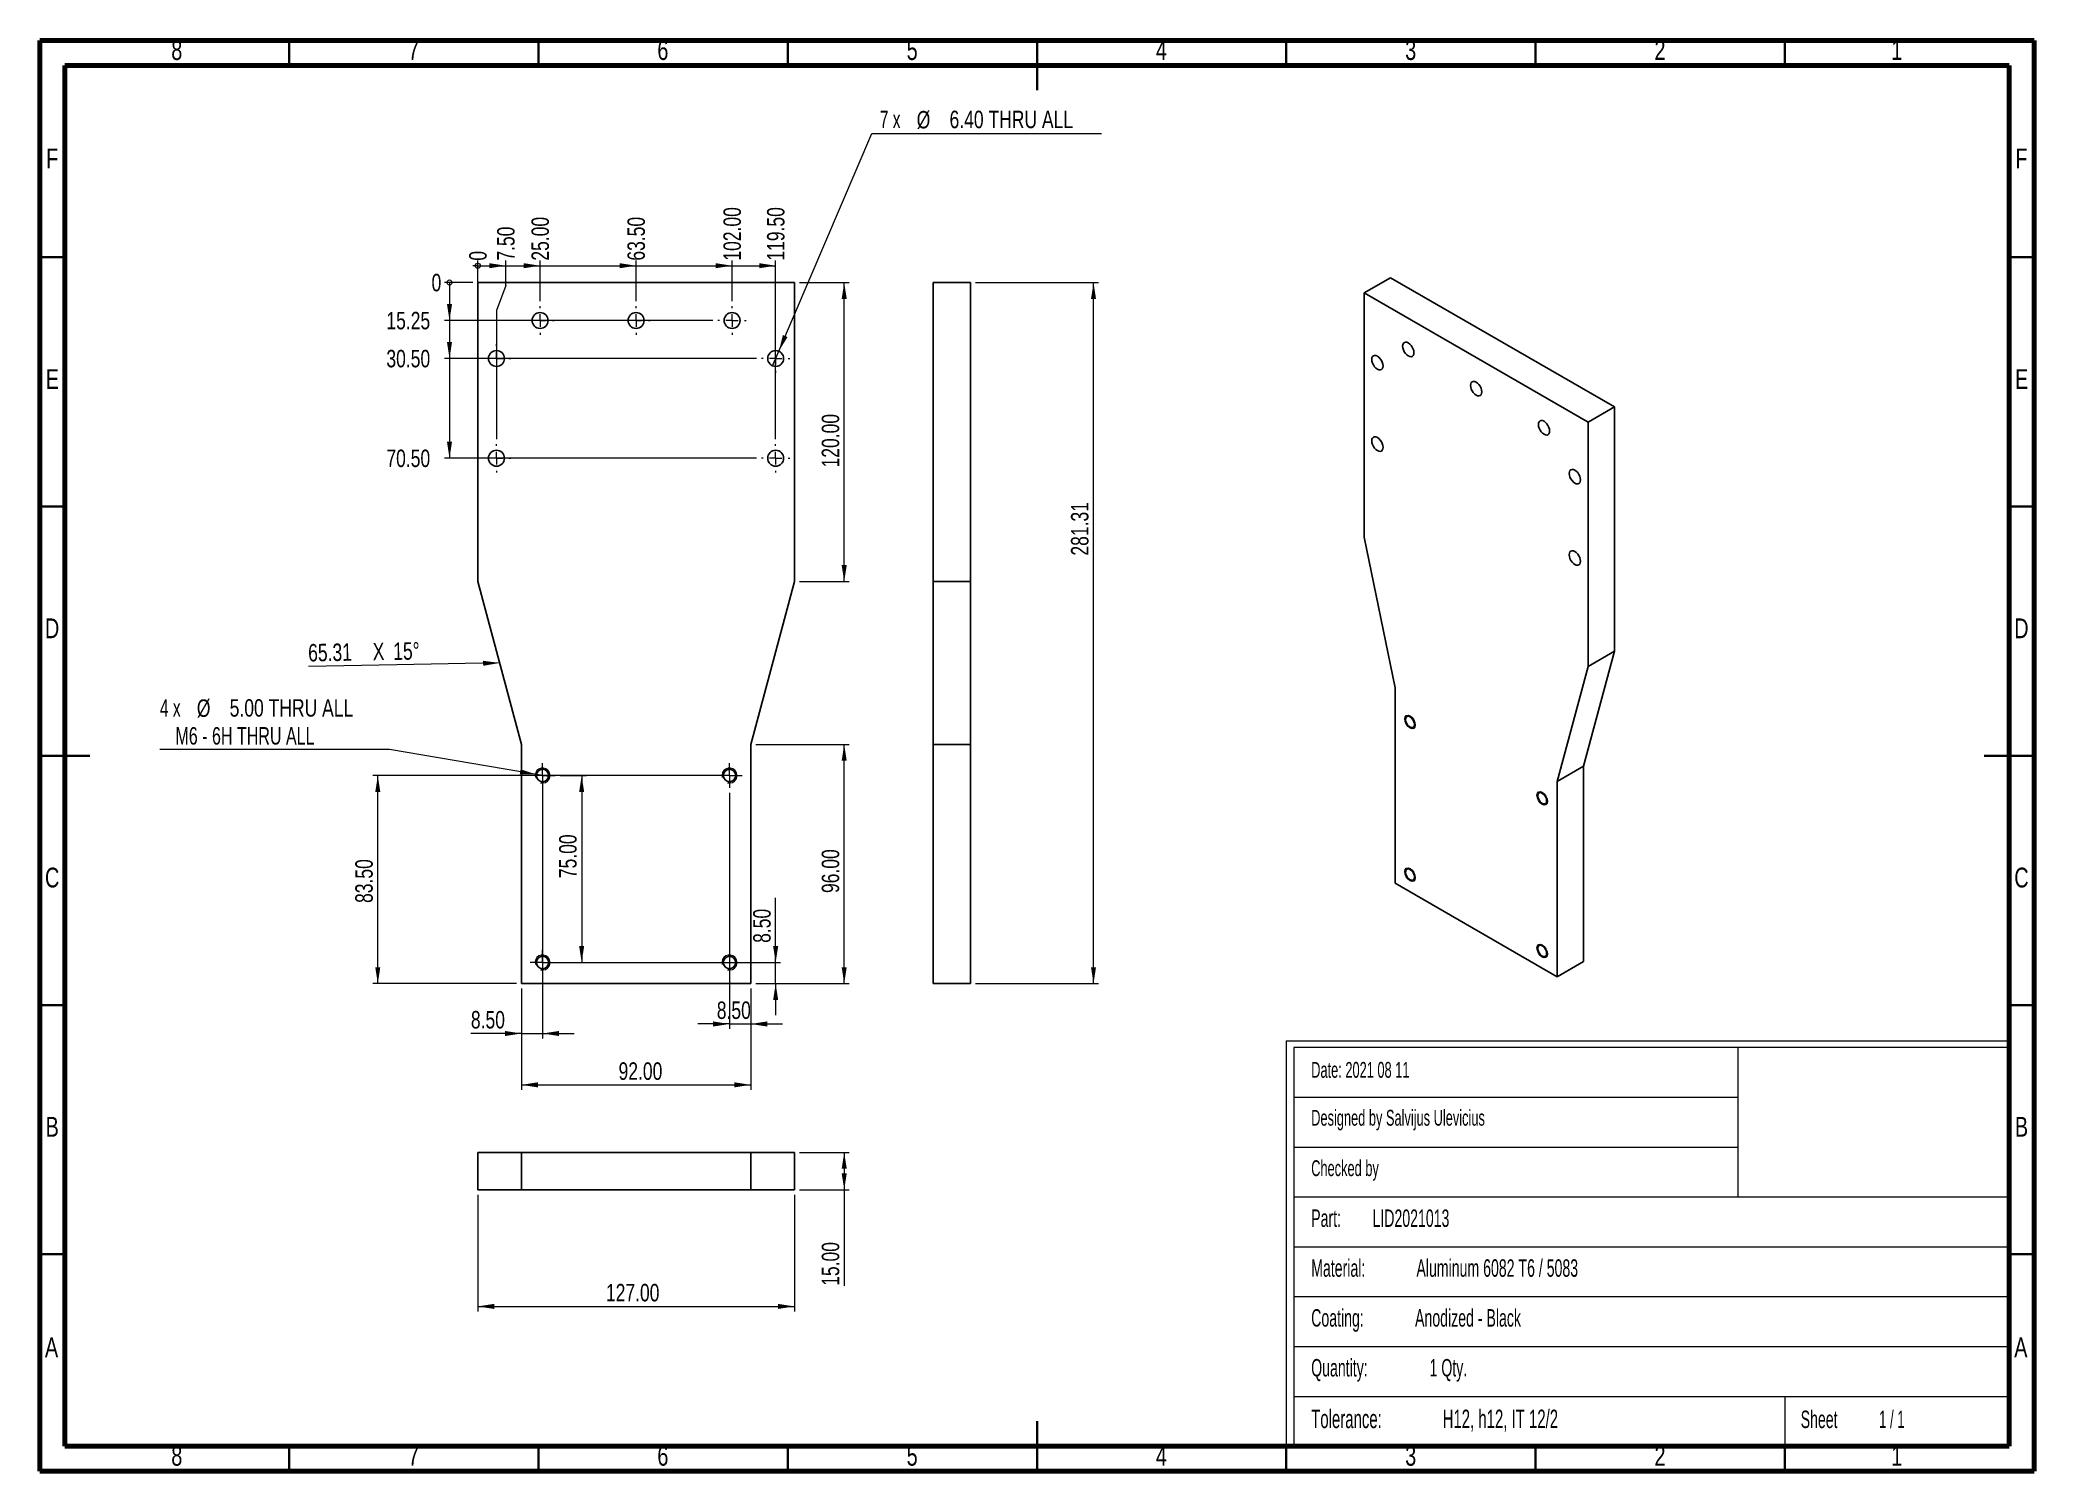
# Model space of a CAD drawing. Header units: millimetres. Extents: x 15 to 415, y 5 to 292.
import ezdxf

# ---------------------------------------------------------------- set-up
doc = ezdxf.new("R2010")
doc.units = ezdxf.units.MM
doc.styles.add('SLDTEXTSTYLE0', font='TXT', dxfattribs={"width": 0.605})
doc.styles.add('SLDTEXTSTYLE1', font='TXT', dxfattribs={"width": 0.563})
doc.styles.add('SLDTEXTSTYLE2', font='TXT', dxfattribs={"width": 0.75})
doc.styles.add('SLDTEXTSTYLE3', font='TXT', dxfattribs={"width": 0.666667})
doc.styles.add('SLDTEXTSTYLE4', font='TXT', dxfattribs={"width": 0.6875})
doc.dimstyles.new('SLDDIMSTYLE0', dxfattribs={"dimtxt": 3.5, "dimasz": 0.338667, "dimexe": 0, "dimexo": 0.0625, "dimgap": 0.875, "dimtad": 0, "dimtih": 1, "dimtoh": 1, "dimdec": 0, "dimlfac": 2, "dimrnd": 1e-09, "dimdsep": 46, "dimtxsty": 'SLDTEXTSTYLE2', "dimblk1": 'ORIGIN', "dimblk2": 'ORIGIN', "dimsah": 1, "dimcen": 0.09, "dimadec": 0, "dimazin": 2, "dimtfac": 1, "dimtdec": 0, "dimtofl": 0, "dimtmove": 0, "dimatfit": 3, "dimldrblk": 'ORIGIN', "dimfxl": 0, "dimfrac": 2, "dimtolj": 1, "dimtzin": 12, "dimarcsym": 0})
doc.dimstyles.new('SLDDIMSTYLE1', dxfattribs={"dimtxt": 3.5, "dimasz": 3.302, "dimexe": 0, "dimexo": 0.0625, "dimgap": 0.875, "dimtad": 0, "dimtih": 1, "dimtoh": 1, "dimlfac": 2, "dimrnd": 1e-09, "dimzin": 4, "dimdsep": 46, "dimtxsty": 'SLDTEXTSTYLE2', "dimsah": 1, "dimcen": 0.09, "dimadec": 0, "dimazin": 1, "dimtfac": 1, "dimtofl": 0, "dimtmove": 0, "dimatfit": 3, "dimfxl": 0, "dimfrac": 2, "dimtolj": 1, "dimtzin": 12, "dimarcsym": 0})
doc.dimstyles.new('SLDDIMSTYLE2', dxfattribs={"dimtxt": 3.5, "dimasz": 3.302, "dimexe": 0, "dimexo": 0.0625, "dimgap": 0.875, "dimtad": 0, "dimtih": 1, "dimtoh": 1, "dimlfac": 2, "dimrnd": 1e-09, "dimzin": 12, "dimdsep": 46, "dimtxsty": 'SLDTEXTSTYLE2', "dimsah": 1, "dimcen": 0.09, "dimadec": 0, "dimazin": 3, "dimtfac": 1, "dimtofl": 0, "dimtmove": 0, "dimatfit": 3, "dimfxl": 0, "dimfrac": 2, "dimtolj": 1, "dimtzin": 12, "dimarcsym": 0})
doc.dimstyles.new('SLDDIMSTYLE3', dxfattribs={"dimtxt": 3.5, "dimasz": 3.302, "dimexe": 0, "dimexo": 0.0625, "dimgap": 0.875, "dimtad": 0, "dimtih": 1, "dimtoh": 1, "dimlfac": 2, "dimrnd": 1e-09, "dimzin": 4, "dimdsep": 46, "dimtxsty": 'SLDTEXTSTYLE2', "dimblk1": 'NONE', "dimsah": 1, "dimcen": 0, "dimadec": 0, "dimazin": 1, "dimtfac": 1, "dimtmove": 0, "dimatfit": 3, "dimldrblk": 'NONE', "dimfxl": 0, "dimfrac": 2, "dimtolj": 1, "dimtzin": 12, "dimarcsym": 0})
doc.dimstyles.new('SLDDIMSTYLE4', dxfattribs={"dimtxt": 3.5, "dimasz": 3.302, "dimexe": 0, "dimexo": 0.0625, "dimgap": 0.875, "dimtad": 1, "dimlfac": 2, "dimrnd": 1e-09, "dimzin": 4, "dimdsep": 46, "dimtxsty": 'SLDTEXTSTYLE2', "dimsah": 1, "dimcen": 0.09, "dimadec": 0, "dimazin": 1, "dimtfac": 1, "dimtofl": 0, "dimtmove": 0, "dimatfit": 3, "dimfxl": 0, "dimfrac": 2, "dimtolj": 1, "dimtzin": 12, "dimarcsym": 0})
doc.dimstyles.new('SLDDIMSTYLE5', dxfattribs={"dimtxt": 3.5, "dimasz": 3.302, "dimexe": 0, "dimexo": 0.0625, "dimgap": 0.875, "dimtad": 1, "dimlfac": 2, "dimrnd": 1e-09, "dimzin": 4, "dimdsep": 46, "dimtxsty": 'SLDTEXTSTYLE2', "dimsah": 1, "dimcen": 0.09, "dimadec": 0, "dimazin": 1, "dimtfac": 1, "dimtmove": 0, "dimatfit": 0, "dimfxl": 0, "dimfrac": 2, "dimtolj": 1, "dimtzin": 12, "dimarcsym": 0})
doc.dimstyles.new('SLDDIMSTYLE6', dxfattribs={"dimtxt": 3.5, "dimasz": 3.302, "dimexe": 0, "dimexo": 0.0625, "dimgap": 0.875, "dimtad": 1, "dimlfac": 2, "dimrnd": 1e-09, "dimzin": 12, "dimdsep": 46, "dimtxsty": 'SLDTEXTSTYLE2', "dimsah": 1, "dimcen": 0.09, "dimadec": 0, "dimazin": 3, "dimtfac": 1, "dimtofl": 0, "dimtmove": 0, "dimatfit": 3, "dimfxl": 0, "dimfrac": 2, "dimtolj": 1, "dimtzin": 12, "dimarcsym": 0})

# ---------------------------------------------------------------- blocks, each defined once
blk = doc.blocks.new('SW_NOTE_0')
at = {"color": 0, "linetype": 'Continuous', "lineweight": 0, "attachment_point": 1, "style": 'SLDTEXTSTYLE0'}
for s, insert, char_height in [('Tolerance:', (0, 4.77), 3.704), ('H12, h12, IT 12/2', (26.36, 4.77), 3.7042)]:
    blk.add_mtext(s, dxfattribs=dict(at, insert=insert, char_height=char_height))
blk = doc.blocks.new('SW_NOTE_0_1')
at = {"color": 0, "linetype": 'Continuous', "lineweight": 0, "char_height": 3.5, "attachment_point": 1}
for s, insert, style in [('Sheet', (0, 4.51), 'SLDTEXTSTYLE0'), ('1 / 1', (15.72, 4.51), 'SLDTEXTSTYLE1')]:
    blk.add_mtext(s, dxfattribs=dict(at, insert=insert, style=style))
blk = doc.blocks.new('SW_NOTE_0_2')
at = {"color": 0, "linetype": 'Continuous', "lineweight": 0, "char_height": 3.5, "attachment_point": 1, "style": 'SLDTEXTSTYLE0'}
for s, insert in [('Quantity:', (0, 4.51)), ('1 Qty.', (23.74, 4.51))]:
    blk.add_mtext(s, dxfattribs=dict(at, insert=insert))
blk = doc.blocks.new('SW_NOTE_0_3')
at = {"color": 0, "linetype": 'Continuous', "lineweight": 0, "char_height": 3.5, "attachment_point": 1, "style": 'SLDTEXTSTYLE0'}
for s, insert in [('Coating:', (0, 4.51)), ('Anodized - Black', (20.83, 4.51))]:
    blk.add_mtext(s, dxfattribs=dict(at, insert=insert))
blk = doc.blocks.new('SW_NOTE_0_4')
at = {"color": 0, "linetype": 'Continuous', "lineweight": 0, "char_height": 3.5, "attachment_point": 1, "style": 'SLDTEXTSTYLE0'}
for s, insert in [('Material:', (0, 4.51)), ('Aluminum 6082 T6 / 5083', (21.11, 4.51))]:
    blk.add_mtext(s, dxfattribs=dict(at, insert=insert))
blk = doc.blocks.new('SW_NOTE_0_5')
at = {"color": 0, "linetype": 'Continuous', "lineweight": 0, "char_height": 3.5, "attachment_point": 1, "style": 'SLDTEXTSTYLE0'}
for s, insert in [('Part:', (0, 4.51)), ('LID2021013', (12.29, 4.51))]:
    blk.add_mtext(s, dxfattribs=dict(at, insert=insert))
blk = doc.blocks.new('_Origin')
at = {"color": 0, "linetype": 'ByBlock', "lineweight": -2}
blk.add_line((0, 0), (-1, 0), dxfattribs=at)
blk.add_circle((0, 0), 0.5, dxfattribs=at)
blk = doc.blocks.new('_D')
at = {"color": 7, "linetype": 'Continuous', "lineweight": 0}
blk.add_line((102.83, 243.45), (102.83, 247.83), dxfattribs=at)
at = {"color": 7, "linetype": 'Continuous', "lineweight": 18, "xscale": 1.016, "yscale": 1.016}
blk.add_blockref('_Origin', (102.83, 246.82), dxfattribs=at)
at = {"color": 7, "linetype": 'Continuous', "lineweight": 18, "insert": (101.1, 247.83), "char_height": 3.5, "attachment_point": 1, "rotation": 90, "style": 'SLDTEXTSTYLE2'}
blk.add_mtext('0', dxfattribs=at)
blk = doc.blocks.new('_D_1')
at = {"color": 7, "linetype": 'Continuous', "lineweight": 0}
for p, q in [((102.83, 246.82), (108.44, 246.82)), ((108.44, 242.83), (108.44, 247.83)), ((108.44, 242.83), (106.58, 237.83)), ((106.58, 237.83), (106.58, 212.05))]:
    blk.add_line(p, q, dxfattribs=at)
at = {"color": 7, "linetype": 'Continuous', "lineweight": 18}
blk.add_solid([(108.44, 246.82), (105.14, 247.32), (105.14, 246.31)], dxfattribs=at)
at = {"color": 7, "linetype": 'Continuous', "lineweight": 18, "insert": (106.71, 247.83), "char_height": 3.5, "attachment_point": 1, "rotation": 90, "style": 'SLDTEXTSTYLE2'}
blk.add_mtext('7.50', dxfattribs=at)
blk = doc.blocks.new('_D_2')
at = {"color": 7, "linetype": 'Continuous', "lineweight": 0}
for p, q in [((108.44, 246.82), (115.33, 246.82)), ((115.33, 239.67), (115.33, 247.83))]:
    blk.add_line(p, q, dxfattribs=at)
at = {"color": 7, "linetype": 'Continuous', "lineweight": 18}
blk.add_solid([(115.33, 246.82), (112.03, 247.32), (112.03, 246.31)], dxfattribs=at)
at = {"color": 7, "linetype": 'Continuous', "lineweight": 18, "insert": (113.6, 247.83), "char_height": 3.5, "attachment_point": 1, "rotation": 90, "style": 'SLDTEXTSTYLE2'}
blk.add_mtext('25.00', dxfattribs=at)
blk = doc.blocks.new('_D_3')
at = {"color": 7, "linetype": 'Continuous', "lineweight": 0}
for p, q in [((115.33, 246.82), (134.58, 246.82)), ((134.58, 239.67), (134.58, 247.83))]:
    blk.add_line(p, q, dxfattribs=at)
at = {"color": 7, "linetype": 'Continuous', "lineweight": 18}
blk.add_solid([(134.58, 246.82), (131.28, 247.32), (131.28, 246.31)], dxfattribs=at)
at = {"color": 7, "linetype": 'Continuous', "lineweight": 18, "insert": (132.85, 247.83), "char_height": 3.5, "attachment_point": 1, "rotation": 90, "style": 'SLDTEXTSTYLE2'}
blk.add_mtext('63.50', dxfattribs=at)
blk = doc.blocks.new('_D_4')
at = {"color": 7, "linetype": 'Continuous', "lineweight": 0}
for p, q in [((134.58, 246.82), (153.83, 246.82)), ((153.83, 239.67), (153.83, 247.83))]:
    blk.add_line(p, q, dxfattribs=at)
at = {"color": 7, "linetype": 'Continuous', "lineweight": 18}
blk.add_solid([(153.83, 246.82), (150.53, 247.32), (150.53, 246.31)], dxfattribs=at)
at = {"color": 7, "linetype": 'Continuous', "lineweight": 18, "insert": (152.1, 247.83), "char_height": 3.5, "attachment_point": 1, "rotation": 90, "style": 'SLDTEXTSTYLE2'}
blk.add_mtext('102.00', dxfattribs=at)
blk = doc.blocks.new('_D_5')
at = {"color": 7, "linetype": 'Continuous', "lineweight": 0}
for p, q in [((153.83, 246.82), (162.58, 246.82)), ((162.58, 212.05), (162.58, 247.83))]:
    blk.add_line(p, q, dxfattribs=at)
at = {"color": 7, "linetype": 'Continuous', "lineweight": 18}
blk.add_solid([(162.58, 246.82), (159.28, 247.32), (159.28, 246.31)], dxfattribs=at)
at = {"color": 7, "linetype": 'Continuous', "lineweight": 18, "insert": (160.85, 247.83), "char_height": 3.5, "attachment_point": 1, "rotation": 90, "style": 'SLDTEXTSTYLE2'}
blk.add_mtext('119.50', dxfattribs=at)
blk = doc.blocks.new('_D_6')
at = {"color": 7, "linetype": 'Continuous', "lineweight": 0}
blk.add_line((101.83, 243.45), (96.14, 243.45), dxfattribs=at)
at = {"color": 7, "linetype": 'Continuous', "lineweight": 18, "xscale": 1.016, "yscale": 1.016}
blk.add_blockref('_Origin', (97.16, 243.45), dxfattribs=at)
at = {"color": 7, "linetype": 'Continuous', "lineweight": 18, "insert": (93.56, 245.18), "char_height": 3.5, "attachment_point": 1, "style": 'SLDTEXTSTYLE2'}
blk.add_mtext('0', dxfattribs=at)
blk = doc.blocks.new('_D_7')
at = {"color": 7, "linetype": 'Continuous', "lineweight": 0}
for p, q in [((97.16, 243.45), (97.16, 235.82)), ((149.98, 235.82), (96.14, 235.82))]:
    blk.add_line(p, q, dxfattribs=at)
at = {"color": 7, "linetype": 'Continuous', "lineweight": 18}
blk.add_solid([(97.16, 235.82), (97.67, 239.13), (96.65, 239.13)], dxfattribs=at)
at = {"color": 7, "linetype": 'Continuous', "lineweight": 18, "insert": (84.5, 237.56), "char_height": 3.5, "attachment_point": 1, "style": 'SLDTEXTSTYLE2'}
blk.add_mtext('15.25', dxfattribs=at)
blk = doc.blocks.new('_D_8')
at = {"color": 7, "linetype": 'Continuous', "lineweight": 0}
for p, q in [((97.16, 235.82), (97.16, 228.2)), ((158.73, 228.2), (96.14, 228.2))]:
    blk.add_line(p, q, dxfattribs=at)
at = {"color": 7, "linetype": 'Continuous', "lineweight": 18}
blk.add_solid([(97.16, 228.2), (97.67, 231.5), (96.65, 231.5)], dxfattribs=at)
at = {"color": 7, "linetype": 'Continuous', "lineweight": 18, "insert": (84.5, 229.93), "char_height": 3.5, "attachment_point": 1, "style": 'SLDTEXTSTYLE2'}
blk.add_mtext('30.50', dxfattribs=at)
blk = doc.blocks.new('_D_9')
at = {"color": 7, "linetype": 'Continuous', "lineweight": 0}
for p, q in [((97.16, 228.2), (97.16, 208.2)), ((158.73, 208.2), (96.14, 208.2))]:
    blk.add_line(p, q, dxfattribs=at)
at = {"color": 7, "linetype": 'Continuous', "lineweight": 18}
blk.add_solid([(97.16, 208.2), (97.67, 211.5), (96.65, 211.5)], dxfattribs=at)
at = {"color": 7, "linetype": 'Continuous', "lineweight": 18, "insert": (84.5, 209.93), "char_height": 3.5, "attachment_point": 1, "style": 'SLDTEXTSTYLE2'}
blk.add_mtext('70.50', dxfattribs=at)
blk = doc.blocks.new('_D_10')
at = {"color": 7, "linetype": 'Continuous', "lineweight": 0}
for p, q in [((163.21, 229.67), (181.87, 273.35)), ((181.87, 273.35), (227.91, 273.35)), ((161.95, 226.73), (163.21, 229.67))]:
    blk.add_line(p, q, dxfattribs=at)
at = {"color": 7, "linetype": 'Continuous', "lineweight": 18}
blk.add_solid([(163.21, 229.67), (164.97, 232.51), (164.04, 232.91)], dxfattribs=at)
at = {"color": 7, "linetype": 'Continuous', "lineweight": 18, "char_height": 3.5, "attachment_point": 1}
for s, insert, style in [('7 x', (183.46, 277.91), 'SLDTEXTSTYLE3'), ('%%c', (190.87, 277.86), 'SLDTEXTSTYLE2'), ('6.40 THRU ALL', (197.46, 277.91), 'SLDTEXTSTYLE2')]:
    blk.add_mtext(s, dxfattribs=dict(at, insert=insert, style=style))
blk = doc.blocks.new('_None')
blk = doc.blocks.new('_D_11')
at = {"color": 7, "linetype": 'Continuous', "lineweight": 0}
for p, q in [((111.58, 101.79), (111.58, 81.49)), ((157.58, 101.79), (157.58, 81.49)), ((111.58, 82.49), (157.58, 82.49))]:
    blk.add_line(p, q, dxfattribs=at)
at = {"color": 7, "linetype": 'Continuous', "lineweight": 18}
for points in [[(111.58, 82.49), (114.88, 81.98), (114.88, 83)], [(157.58, 82.49), (154.28, 83), (154.28, 81.98)]]:
    blk.add_solid(points, dxfattribs=at)
at = {"color": 7, "linetype": 'Continuous', "lineweight": 18, "insert": (131.07, 87), "char_height": 3.5, "attachment_point": 1, "style": 'SLDTEXTSTYLE2'}
blk.add_mtext('92.00', dxfattribs=at)
blk = doc.blocks.new('SW_CHAMFER_DIMENSION_0')
at = {"color": 0, "linetype": 'Continuous', "lineweight": 0}
for p, q in [((17.75, 0.33), (0, 0)), ((38.35, 0.72), (17.75, 0.33))]:
    blk.add_line(p, q, dxfattribs=at)
at = {"color": 0, "linetype": 'Continuous', "lineweight": 18}
blk.add_solid([(38.35, 0.72), (35.04, 1.16), (35.06, 0.15)], dxfattribs=at)
at = {"color": 0, "linetype": 'Continuous', "lineweight": 18, "char_height": 3.5, "attachment_point": 1, "rotation": 1.0516, "style": 'SLDTEXTSTYLE2'}
for s, insert in [('65.31', (-0.08, 4.51)), ('X', (12.87, 4.75)), ('15°', (16.98, 4.82))]:
    blk.add_mtext(s, dxfattribs=dict(at, insert=insert))
blk = doc.blocks.new('_D_12')
at = {"color": 7, "linetype": 'Continuous', "lineweight": 0}
for p, q in [((167.33, 243.45), (177.33, 243.45)), ((176.33, 183.45), (176.33, 243.45)), ((167.33, 183.45), (177.33, 183.45))]:
    blk.add_line(p, q, dxfattribs=at)
at = {"color": 7, "linetype": 'Continuous', "lineweight": 18}
for points in [[(176.33, 243.45), (175.82, 240.15), (176.84, 240.15)], [(176.33, 183.45), (176.84, 186.75), (175.82, 186.75)]]:
    blk.add_solid(points, dxfattribs=at)
at = {"color": 7, "linetype": 'Continuous', "lineweight": 18, "insert": (171.82, 206.34), "char_height": 3.5, "attachment_point": 1, "rotation": 90, "style": 'SLDTEXTSTYLE2'}
blk.add_mtext('120.00', dxfattribs=at)
blk = doc.blocks.new('_D_13')
at = {"color": 7, "linetype": 'Continuous', "lineweight": 0}
for p, q in [((115.83, 143.54), (115.83, 91.79)), ((111.58, 101.79), (111.58, 91.79)), ((111.58, 92.79), (101.45, 92.79)), ((111.58, 92.79), (115.83, 92.79)), ((115.83, 92.79), (122.18, 92.79))]:
    blk.add_line(p, q, dxfattribs=at)
at = {"color": 7, "linetype": 'Continuous', "lineweight": 18}
for points in [[(111.58, 92.79), (108.28, 93.3), (108.28, 92.28)], [(115.83, 92.79), (119.13, 92.28), (119.13, 93.3)]]:
    blk.add_solid(points, dxfattribs=at)
at = {"color": 7, "linetype": 'Continuous', "lineweight": 18, "insert": (101.45, 97.3), "char_height": 3.5, "attachment_point": 1, "style": 'SLDTEXTSTYLE2'}
blk.add_mtext('8.50', dxfattribs=at)
blk = doc.blocks.new('_D_14')
at = {"color": 7, "linetype": 'Continuous', "lineweight": 0}
for p, q in [((158.58, 150.79), (177.33, 150.79)), ((176.33, 102.79), (176.33, 150.79)), ((158.58, 102.79), (177.33, 102.79))]:
    blk.add_line(p, q, dxfattribs=at)
at = {"color": 7, "linetype": 'Continuous', "lineweight": 18}
for points in [[(176.33, 150.79), (175.82, 147.49), (176.84, 147.49)], [(176.33, 102.79), (176.84, 106.09), (175.82, 106.09)]]:
    blk.add_solid(points, dxfattribs=at)
at = {"color": 7, "linetype": 'Continuous', "lineweight": 18, "insert": (171.82, 120.97), "char_height": 3.5, "attachment_point": 1, "rotation": 90, "style": 'SLDTEXTSTYLE2'}
blk.add_mtext('96.00', dxfattribs=at)
blk = doc.blocks.new('_D_15')
at = {"color": 7, "linetype": 'Continuous', "lineweight": 0}
for p, q in [((152.33, 144.54), (81.78, 144.54)), ((82.78, 102.79), (82.78, 144.54)), ((110.58, 102.79), (81.78, 102.79))]:
    blk.add_line(p, q, dxfattribs=at)
at = {"color": 7, "linetype": 'Continuous', "lineweight": 18}
for points in [[(82.78, 144.54), (82.27, 141.24), (83.28, 141.24)], [(82.78, 102.79), (83.28, 106.09), (82.27, 106.09)]]:
    blk.add_solid(points, dxfattribs=at)
at = {"color": 7, "linetype": 'Continuous', "lineweight": 18, "insert": (78.26, 118.98), "char_height": 3.5, "attachment_point": 1, "rotation": 90, "style": 'SLDTEXTSTYLE2'}
blk.add_mtext('83.50', dxfattribs=at)
blk = doc.blocks.new('_D_16')
at = {"color": 7, "linetype": 'Continuous', "lineweight": 0}
for p, q in [((153.33, 141.04), (153.33, 93.7)), ((157.58, 101.79), (157.58, 93.7)), ((153.33, 94.7), (146.98, 94.7)), ((153.33, 94.7), (157.58, 94.7)), ((157.58, 94.7), (163.93, 94.7))]:
    blk.add_line(p, q, dxfattribs=at)
at = {"color": 7, "linetype": 'Continuous', "lineweight": 18}
for points in [[(153.33, 94.7), (150.03, 95.21), (150.03, 94.19)], [(157.58, 94.7), (160.88, 94.19), (160.88, 95.21)]]:
    blk.add_solid(points, dxfattribs=at)
at = {"color": 7, "linetype": 'Continuous', "lineweight": 18, "insert": (150.77, 99.21), "char_height": 3.5, "attachment_point": 1, "style": 'SLDTEXTSTYLE2'}
blk.add_mtext('8.50', dxfattribs=at)
blk = doc.blocks.new('_D_17')
at = {"color": 7, "linetype": 'Continuous', "lineweight": 0}
for p, q in [((162.58, 107.04), (162.58, 120.02)), ((116.83, 107.04), (163.58, 107.04)), ((162.58, 102.79), (162.58, 107.04)), ((158.58, 102.79), (163.58, 102.79)), ((162.58, 102.79), (162.58, 96.44))]:
    blk.add_line(p, q, dxfattribs=at)
at = {"color": 7, "linetype": 'Continuous', "lineweight": 18}
for points in [[(162.58, 107.04), (163.09, 110.34), (162.07, 110.34)], [(162.58, 102.79), (162.07, 99.49), (163.09, 99.49)]]:
    blk.add_solid(points, dxfattribs=at)
at = {"color": 7, "linetype": 'Continuous', "lineweight": 18, "insert": (158.07, 110.97), "char_height": 3.5, "attachment_point": 1, "rotation": 90, "style": 'SLDTEXTSTYLE2'}
blk.add_mtext('8.50', dxfattribs=at)
blk = doc.blocks.new('_D_18')
at = {"color": 7, "linetype": 'Continuous', "lineweight": 0}
for p, q in [((119.33, 144.54), (124.67, 144.54)), ((123.67, 144.54), (123.67, 107.04)), ((119.33, 107.04), (124.67, 107.04))]:
    blk.add_line(p, q, dxfattribs=at)
at = {"color": 7, "linetype": 'Continuous', "lineweight": 18}
for points in [[(123.67, 144.54), (123.16, 141.24), (124.17, 141.24)], [(123.67, 107.04), (124.17, 110.34), (123.16, 110.34)]]:
    blk.add_solid(points, dxfattribs=at)
at = {"color": 7, "linetype": 'Continuous', "lineweight": 18, "insert": (119.15, 123.95), "char_height": 3.5, "attachment_point": 1, "rotation": 90, "style": 'SLDTEXTSTYLE2'}
blk.add_mtext('75.00', dxfattribs=at)
blk = doc.blocks.new('_D_19')
at = {"color": 7, "linetype": 'Continuous', "lineweight": 0}
for p, q in [((85.1, 149.74), (39.07, 149.74)), ((114.6, 144.75), (85.1, 149.74)), ((117.06, 144.33), (114.6, 144.75))]:
    blk.add_line(p, q, dxfattribs=at)
at = {"color": 7, "linetype": 'Continuous', "lineweight": 18}
blk.add_solid([(114.6, 144.75), (111.43, 145.8), (111.26, 144.8)], dxfattribs=at)
at = {"color": 7, "linetype": 'Continuous', "lineweight": 18, "char_height": 3.5, "attachment_point": 1}
for s, insert, style in [('4 x', (39.07, 159.86), 'SLDTEXTSTYLE3'), ('%%c', (46.48, 159.81), 'SLDTEXTSTYLE2'), ('5.00 THRU ALL', (53.07, 159.86), 'SLDTEXTSTYLE2'), ('M6 - 6H THRU ALL', (42.19, 154.25), 'SLDTEXTSTYLE4')]:
    blk.add_mtext(s, dxfattribs=dict(at, insert=insert, style=style))
blk = doc.blocks.new('SW_CENTERMARKSYMBOL_0')
at = {"color": 0, "linetype": 'Continuous', "lineweight": 18}
for p, q in [((-1.25, 0), (-2.5, 0)), ((0, 0), (-1.25, 0)), ((0, 1.25), (0, 2.5)), ((0, 0), (0, 1.25)), ((0, 0), (0, -1.25)), ((0, 0), (1.25, 0)), ((1.25, 0), (2.5, 0)), ((0, -1.25), (0, -2.5))]:
    blk.add_line(p, q, dxfattribs=at)
blk = doc.blocks.new('SW_CENTERMARKSYMBOL_1')
at = {"color": 0, "linetype": 'Continuous', "lineweight": 18}
for p, q in [((-1.25, 0), (-2.5, 0)), ((0, 0), (-1.25, 0)), ((0, 1.25), (0, 2.5)), ((0, 0), (0, 1.25)), ((0, 0), (0, -1.25)), ((0, 0), (1.25, 0)), ((1.25, 0), (2.5, 0)), ((0, -1.25), (0, -2.5))]:
    blk.add_line(p, q, dxfattribs=at)
blk = doc.blocks.new('SW_CENTERMARKSYMBOL_2')
at = {"color": 0, "linetype": 'Continuous', "lineweight": 18}
for p, q in [((-2.5, 0), (-2.85, 0)), ((0, 0), (-1.25, 0)), ((0, 2.5), (0, 2.85)), ((0, 0), (0, 1.25)), ((0, 0), (0, -1.25)), ((0, 0), (1.25, 0)), ((2.5, 0), (2.85, 0)), ((0, -2.5), (0, -2.85))]:
    blk.add_line(p, q, dxfattribs=at)
blk = doc.blocks.new('SW_CENTERMARKSYMBOL_3')
at = {"color": 0, "linetype": 'Continuous', "lineweight": 18}
for p, q in [((-2.5, 0), (-2.85, 0)), ((0, 0), (-1.25, 0)), ((0, 2.5), (0, 2.85)), ((0, 0), (0, 1.25)), ((0, 0), (0, -1.25)), ((0, 0), (1.25, 0)), ((2.5, 0), (2.85, 0)), ((0, -2.5), (0, -2.85))]:
    blk.add_line(p, q, dxfattribs=at)
blk = doc.blocks.new('SW_CENTERMARKSYMBOL_4')
at = {"color": 0, "linetype": 'Continuous', "lineweight": 18}
for p, q in [((-2.5, 0), (-2.85, 0)), ((0, 0), (-1.25, 0)), ((0, 2.5), (0, 2.85)), ((0, 0), (0, 1.25)), ((0, 0), (0, -1.25)), ((0, 0), (1.25, 0)), ((2.5, 0), (2.85, 0)), ((0, -2.5), (0, -2.85))]:
    blk.add_line(p, q, dxfattribs=at)
blk = doc.blocks.new('SW_CENTERMARKSYMBOL_5')
at = {"color": 0, "linetype": 'Continuous', "lineweight": 18}
for p, q in [((-2.5, 0), (-2.85, 0)), ((0, 0), (-1.25, 0)), ((0, 2.5), (0, 2.85)), ((0, 0), (0, 1.25)), ((0, 0), (0, -1.25)), ((0, 0), (1.25, 0)), ((2.5, 0), (2.85, 0)), ((0, -2.5), (0, -2.85))]:
    blk.add_line(p, q, dxfattribs=at)
blk = doc.blocks.new('SW_CENTERMARKSYMBOL_6')
at = {"color": 0, "linetype": 'Continuous', "lineweight": 18}
for p, q in [((-2.5, 0), (-2.85, 0)), ((0, 0), (-1.25, 0)), ((0, 2.5), (0, 2.85)), ((0, 0), (0, 1.25)), ((0, 0), (0, -1.25)), ((0, 0), (1.25, 0)), ((2.5, 0), (2.85, 0)), ((0, -2.5), (0, -2.85))]:
    blk.add_line(p, q, dxfattribs=at)
blk = doc.blocks.new('SW_CENTERMARKSYMBOL_7')
at = {"color": 0, "linetype": 'Continuous', "lineweight": 18}
for p, q in [((-2.5, 0), (-2.85, 0)), ((0, 0), (-1.25, 0)), ((0, 2.5), (0, 2.85)), ((0, 0), (0, 1.25)), ((0, 0), (0, -1.25)), ((0, 0), (1.25, 0)), ((2.5, 0), (2.85, 0)), ((0, -2.5), (0, -2.85))]:
    blk.add_line(p, q, dxfattribs=at)
blk = doc.blocks.new('SW_CENTERMARKSYMBOL_8')
at = {"color": 0, "linetype": 'Continuous', "lineweight": 18}
for p, q in [((-2.5, 0), (-2.85, 0)), ((0, 0), (-1.25, 0)), ((0, 2.5), (0, 2.85)), ((0, 0), (0, 1.25)), ((0, 0), (0, -1.25)), ((0, 0), (1.25, 0)), ((2.5, 0), (2.85, 0)), ((0, -2.5), (0, -2.85))]:
    blk.add_line(p, q, dxfattribs=at)
blk = doc.blocks.new('SW_CENTERMARKSYMBOL_9')
at = {"color": 0, "linetype": 'Continuous', "lineweight": 18}
for p, q in [((-1.25, 0), (-2.5, 0)), ((0, 0), (-1.25, 0)), ((0, 1.25), (0, 2.5)), ((0, 0), (0, 1.25)), ((0, 0), (0, -1.25)), ((0, 0), (1.25, 0)), ((1.25, 0), (2.5, 0)), ((0, -1.25), (0, -2.5))]:
    blk.add_line(p, q, dxfattribs=at)
blk = doc.blocks.new('_D_20')
at = {"color": 7, "linetype": 'Continuous', "lineweight": 0}
for p, q in [((102.83, 60.45), (102.83, 37.04)), ((166.33, 60.45), (166.33, 37.04)), ((102.83, 38.04), (166.33, 38.04))]:
    blk.add_line(p, q, dxfattribs=at)
at = {"color": 7, "linetype": 'Continuous', "lineweight": 18}
for points in [[(102.83, 38.04), (106.13, 37.53), (106.13, 38.55)], [(166.33, 38.04), (163.03, 38.55), (163.03, 37.53)]]:
    blk.add_solid(points, dxfattribs=at)
at = {"color": 7, "linetype": 'Continuous', "lineweight": 18, "insert": (128.53, 42.55), "char_height": 3.5, "attachment_point": 1, "style": 'SLDTEXTSTYLE2'}
blk.add_mtext('127.00', dxfattribs=at)
blk = doc.blocks.new('_D_21')
at = {"color": 7, "linetype": 'Continuous', "lineweight": 0}
for p, q in [((167.33, 68.95), (177.33, 68.95)), ((176.33, 68.95), (176.33, 61.45)), ((167.33, 61.45), (177.33, 61.45)), ((176.33, 61.45), (176.33, 42.17))]:
    blk.add_line(p, q, dxfattribs=at)
at = {"color": 7, "linetype": 'Continuous', "lineweight": 18}
for points in [[(176.33, 68.95), (175.82, 65.65), (176.84, 65.65)], [(176.33, 61.45), (176.84, 64.75), (175.82, 64.75)]]:
    blk.add_solid(points, dxfattribs=at)
at = {"color": 7, "linetype": 'Continuous', "lineweight": 18, "insert": (171.82, 42.17), "char_height": 3.5, "attachment_point": 1, "rotation": 90, "style": 'SLDTEXTSTYLE2'}
blk.add_mtext('15.00', dxfattribs=at)
blk = doc.blocks.new('_D_22')
at = {"color": 7, "linetype": 'Continuous', "lineweight": 0}
for p, q in [((202.68, 243.45), (227.34, 243.45)), ((226.34, 102.79), (226.34, 243.45)), ((202.68, 102.79), (227.34, 102.79))]:
    blk.add_line(p, q, dxfattribs=at)
at = {"color": 7, "linetype": 'Continuous', "lineweight": 18}
for points in [[(226.34, 243.45), (225.83, 240.15), (226.84, 240.15)], [(226.34, 102.79), (226.84, 106.09), (225.83, 106.09)]]:
    blk.add_solid(points, dxfattribs=at)
at = {"color": 7, "linetype": 'Continuous', "lineweight": 18, "insert": (221.82, 188.66), "char_height": 3.5, "attachment_point": 1, "rotation": 90, "style": 'SLDTEXTSTYLE2'}
blk.add_mtext('281.31', dxfattribs=at)

msp = doc.modelspace()

# ---------------------------------------------------------------- linework, layer by layer
at = {"color": 7, "linetype": 'Continuous', "lineweight": 70}
for p, q in [((15, 5), (15, 292)), ((15, 292), (415, 292)), ((415, 292), (415, 5)), ((20, 10), (20, 287)), ((20, 287), (410, 287)), ((410, 287), (410, 10)), ((410, 10), (20, 10)), ((415, 5), (15, 5))]:
    msp.add_line(p, q, dxfattribs=at)
at = {"color": 7, "linetype": 'Continuous', "lineweight": 35}
for p, q in [((65, 287), (65, 292)), ((115, 287), (115, 292)), ((165, 287), (165, 292)), ((215, 292.001), (215, 281.999)), ((215, 287), (215, 292)), ((265, 287), (265, 292)), ((315, 287), (315, 292)), ((365, 287), (365, 292)), ((20, 248.5), (15, 248.5)), ((410, 248.5), (415, 248.5)), ((20, 198.5), (15, 198.5)), ((410, 198.5), (415, 198.5)), ((14.999, 148.5), (25.001, 148.5)), ((20, 148.5), (15, 148.5)), ((415.001, 148.5), (404.999, 148.5)), ((410, 148.5), (415, 148.5)), ((20, 98.5), (15, 98.5)), ((410, 98.5), (415, 98.5)), ((20, 48.5), (15, 48.5)), ((410, 48.5), (415, 48.5)), ((215, 4.999), (215, 15.001)), ((65, 10), (65, 5)), ((115, 10), (115, 5)), ((165, 10), (165, 5)), ((215, 10), (215, 5)), ((265, 10), (265, 5)), ((315, 10), (315, 5)), ((365, 10), (365, 5))]:
    msp.add_line(p, q, dxfattribs=at)
at = {"color": 7, "linetype": 'Continuous', "lineweight": 25}
for p, q in [((280.6318, 241.3434), (285.9351, 244.4049)), ((285.9351, 244.4049), (330.8364, 218.484)), ((102.8293, 243.4484), (166.3293, 243.4484)), ((102.8293, 183.4484), (102.8293, 243.4484)), ((166.3293, 183.4484), (166.3293, 243.4484)), ((194.1827, 183.4484), (194.1827, 243.4484)), ((194.1827, 243.4484), (201.6827, 243.4484)), ((201.6827, 183.4484), (201.6827, 243.4484)), ((280.6318, 241.3434), (325.5331, 215.4225)), ((280.6318, 192.351), (280.6318, 241.3434)), ((325.5331, 215.4225), (330.8364, 218.484)), ((330.8364, 169.4915), (330.8364, 218.484)), ((325.5331, 166.43), (325.5331, 215.4225)), ((280.6318, 192.351), (286.819, 162.1147)), ((102.8293, 183.4484), (111.5793, 150.7929)), ((157.5793, 150.7929), (166.3293, 183.4484)), ((194.1827, 150.7929), (194.1827, 183.4484)), ((194.1827, 183.4484), (201.6827, 183.4484)), ((201.6827, 150.7929), (201.6827, 183.4484)), ((324.6492, 146.3988), (330.8364, 169.4915)), ((325.5331, 166.43), (330.8364, 169.4915)), ((319.3459, 143.3373), (325.5331, 166.43)), ((286.819, 162.1147), (286.819, 122.9207)), ((111.5793, 150.7929), (111.5793, 102.7929)), ((157.5793, 102.7929), (157.5793, 150.7929)), ((194.1827, 150.7929), (201.6827, 150.7929)), ((194.1827, 102.7929), (194.1827, 150.7929)), ((201.6827, 102.7929), (201.6827, 150.7929)), ((319.3459, 143.3373), (324.6492, 146.3988)), ((324.6492, 107.2049), (324.6492, 146.3988)), ((319.3459, 104.1433), (319.3459, 143.3373)), ((286.819, 122.9207), (319.3459, 104.1433)), ((319.3459, 104.1433), (324.6492, 107.2049)), ((111.5793, 102.7929), (157.5793, 102.7929)), ((194.1827, 102.7929), (201.6827, 102.7929)), ((102.8293, 68.9492), (102.8293, 61.4492)), ((102.8293, 68.9492), (111.5793, 68.9492)), ((111.5793, 68.9492), (157.5793, 68.9492)), ((111.5793, 68.9492), (111.5793, 61.4492)), ((157.5793, 68.9492), (157.5793, 61.4492)), ((157.5793, 68.9492), (166.3293, 68.9492)), ((166.3293, 68.9492), (166.3293, 61.4492)), ((102.8293, 61.4492), (111.5793, 61.4492)), ((111.5793, 61.4492), (157.5793, 61.4492)), ((157.5793, 61.4492), (166.3293, 61.4492))]:
    msp.add_line(p, q, dxfattribs=at)
at = {"color": 7, "linetype": 'Continuous', "lineweight": 18}
for p, q in [((265, 91.3102), (265, 9.8102)), ((265, 91.3102), (410, 91.3102)), ((410, 90), (266.5, 90)), ((266.5, 90), (266.5, 10)), ((355.6019, 90), (355.6019, 60)), ((266.5, 80), (355.6019, 80)), ((266.5, 70), (355.6019, 70)), ((266.5, 60), (410, 60)), ((266.5, 60), (410, 60)), ((266.5, 50), (410, 50)), ((266.5, 40), (410, 40)), ((266.5, 30), (410, 30)), ((266.5, 20), (410, 20)), ((365, 20), (365, 10))]:
    msp.add_line(p, q, dxfattribs=at)
at = {"color": 7, "linetype": 'Continuous', "lineweight": 25, "flags": 128}
for points in [[(283.2834, 226.0539), (283.5762, 225.9294), (283.8491, 225.9024), (284.0834, 225.9748), (284.2632, 226.1415), (284.3762, 226.3914), (284.4148, 226.7073), (284.3762, 227.0677), (284.2632, 227.448), (284.0834, 227.8224), (283.8491, 228.1653), (283.5762, 228.4533), (283.2834, 228.6669), (282.9906, 228.7914), (282.7177, 228.8184), (282.4834, 228.746), (282.3036, 228.5793), (282.1906, 228.3294), (282.1521, 228.0135), (282.1906, 227.6531), (282.3036, 227.2728), (282.4834, 226.8984), (282.7177, 226.5555), (282.9906, 226.2675), (283.2834, 226.0539)], [(289.4706, 228.7083), (289.7634, 228.5837), (290.0363, 228.5567), (290.2706, 228.6291), (290.4504, 228.7959), (290.5634, 229.0457), (290.602, 229.3616), (290.5634, 229.722), (290.4504, 230.1023), (290.2706, 230.4767), (290.0363, 230.8196), (289.7634, 231.1076), (289.4706, 231.3212), (289.1778, 231.4457), (288.9049, 231.4727), (288.6706, 231.4004), (288.4908, 231.2336), (288.3778, 230.9837), (288.3392, 230.6679), (288.3778, 230.3075), (288.4908, 229.9271), (288.6706, 229.5528), (288.9049, 229.2099), (289.1778, 228.9218), (289.4706, 228.7083)], [(303.0824, 220.8503), (303.3752, 220.7258), (303.6481, 220.6988), (303.8824, 220.7712), (304.0622, 220.938), (304.1752, 221.1878), (304.2138, 221.5037), (304.1752, 221.8641), (304.0622, 222.2444), (303.8824, 222.6188), (303.6481, 222.9617), (303.3752, 223.2497), (303.0824, 223.4633), (302.7896, 223.5878), (302.5167, 223.6148), (302.2824, 223.5424), (302.1026, 223.3757), (301.9896, 223.1258), (301.951, 222.8099), (301.9896, 222.4495), (302.1026, 222.0692), (302.2824, 221.6948), (302.5167, 221.3519), (302.7896, 221.0639), (303.0824, 220.8503)], [(283.2834, 209.7231), (283.5762, 209.5986), (283.8491, 209.5716), (284.0834, 209.6439), (284.2632, 209.8107), (284.3762, 210.0606), (284.4148, 210.3765), (284.3762, 210.7368), (284.2632, 211.1172), (284.0834, 211.4916), (283.8491, 211.8344), (283.5762, 212.1225), (283.2834, 212.336), (282.9906, 212.4606), (282.7177, 212.4876), (282.4834, 212.4152), (282.3036, 212.2484), (282.1906, 211.9986), (282.1521, 211.6827), (282.1906, 211.3223), (282.3036, 210.942), (282.4834, 210.5676), (282.7177, 210.2247), (282.9906, 209.9367), (283.2834, 209.7231)], [(316.6942, 212.9924), (316.987, 212.8679), (317.2599, 212.8409), (317.4942, 212.9132), (317.674, 213.08), (317.787, 213.3299), (317.8256, 213.6458), (317.787, 214.0061), (317.674, 214.3865), (317.4942, 214.7609), (317.2599, 215.1037), (316.987, 215.3918), (316.6942, 215.6053), (316.4014, 215.7299), (316.1285, 215.7569), (315.8942, 215.6845), (315.7144, 215.5177), (315.6014, 215.2679), (315.5629, 214.952), (315.6014, 214.5916), (315.7144, 214.2113), (315.8942, 213.8369), (316.1285, 213.494), (316.4014, 213.206), (316.6942, 212.9924)], [(322.8814, 203.1945), (323.1742, 203.07), (323.4471, 203.043), (323.6814, 203.1153), (323.8612, 203.2821), (323.9742, 203.532), (324.0128, 203.8478), (323.9742, 204.2082), (323.8612, 204.5886), (323.6814, 204.963), (323.4471, 205.3058), (323.1742, 205.5939), (322.8814, 205.8074), (322.5886, 205.932), (322.3157, 205.959), (322.0814, 205.8866), (321.9016, 205.7198), (321.7886, 205.47), (321.75, 205.1541), (321.7886, 204.7937), (321.9016, 204.4134), (322.0814, 204.039), (322.3157, 203.6961), (322.5886, 203.4081), (322.8814, 203.1945)], [(322.8814, 186.8637), (323.1742, 186.7392), (323.4471, 186.7122), (323.6814, 186.7845), (323.8612, 186.9513), (323.9742, 187.2011), (324.0128, 187.517), (323.9742, 187.8774), (323.8612, 188.2578), (323.6814, 188.6321), (323.4471, 188.975), (323.1742, 189.2631), (322.8814, 189.4766), (322.5886, 189.6011), (322.3157, 189.6281), (322.0814, 189.5558), (321.9016, 189.389), (321.7886, 189.1392), (321.75, 188.8233), (321.7886, 188.4629), (321.9016, 188.0825), (322.0814, 187.7082), (322.3157, 187.3653), (322.5886, 187.0772), (322.8814, 186.8637)], [(289.8242, 154.2557), (290.0847, 154.1507), (290.3221, 154.1457), (290.5152, 154.2411), (290.6469, 154.4285), (290.7056, 154.6913), (290.6859, 155.0061), (290.5896, 155.3449), (290.4254, 155.6776), (290.2077, 155.9746), (289.9559, 156.2097), (289.6924, 156.3618), (289.4407, 156.4174), (289.223, 156.3717), (289.0587, 156.2287), (288.9624, 156.001), (288.9428, 155.709), (289.0014, 155.3785), (289.1331, 155.039), (289.3263, 154.7205), (289.5636, 154.4515), (289.8242, 154.2557)], [(316.3407, 138.9481), (316.6012, 138.843), (316.8386, 138.838), (317.0317, 138.9335), (317.1635, 139.1209), (317.2221, 139.3837), (317.2024, 139.6984), (317.1061, 140.0372), (316.9419, 140.3699), (316.7242, 140.667), (316.4724, 140.902), (316.2089, 141.0541), (315.9572, 141.1098), (315.7395, 141.064), (315.5752, 140.921), (315.4789, 140.6934), (315.4593, 140.4013), (315.5179, 140.0709), (315.6496, 139.7313), (315.8428, 139.4129), (316.0801, 139.1438), (316.3407, 138.9481)], [(289.8242, 123.6355), (290.0847, 123.5304), (290.3221, 123.5254), (290.5152, 123.6208), (290.6469, 123.8083), (290.7056, 124.071), (290.6859, 124.3858), (290.5896, 124.7246), (290.4254, 125.0573), (290.2077, 125.3544), (289.9559, 125.5894), (289.6924, 125.7415), (289.4407, 125.7971), (289.223, 125.7514), (289.0587, 125.6084), (288.9624, 125.3807), (288.9428, 125.0887), (289.0014, 124.7582), (289.1331, 124.4187), (289.3263, 124.1003), (289.5636, 123.8312), (289.8242, 123.6355)], [(316.3407, 108.3278), (316.6012, 108.2228), (316.8386, 108.2177), (317.0317, 108.3132), (317.1635, 108.5006), (317.2221, 108.7634), (317.2024, 109.0782), (317.1061, 109.4169), (316.9419, 109.7496), (316.7242, 110.0467), (316.4724, 110.2817), (316.2089, 110.4338), (315.9572, 110.4895), (315.7395, 110.4438), (315.5752, 110.3007), (315.4789, 110.0731), (315.4593, 109.781), (315.5179, 109.4506), (315.6496, 109.111), (315.8428, 108.7926), (316.0801, 108.5236), (316.3407, 108.3278)]]:
    msp.add_lwpolyline(points, dxfattribs=at)
at = {"color": 7, "linetype": 'Continuous', "lineweight": 18, "flags": 128}
for points in [[(289.8242, 154.0516), (289.4183, 154.3792), (289.0742, 154.8433), (288.8442, 155.3734), (288.7635, 155.8887), (288.8442, 156.3108), (289.0742, 156.5755), (289.4183, 156.6423), (289.8242, 156.5012), (290.2301, 156.1737), (290.5742, 155.7095), (290.8041, 155.1794), (290.8848, 154.6641), (290.8041, 154.242), (290.5742, 153.9774), (290.2301, 153.9105), (289.8242, 154.0516)], [(316.3407, 138.744), (315.9348, 139.0715), (315.5907, 139.5357), (315.3607, 140.0658), (315.28, 140.5811), (315.3607, 141.0032), (315.5907, 141.2678), (315.9348, 141.3347), (316.3407, 141.1936), (316.7466, 140.866), (317.0907, 140.4019), (317.3206, 139.8718), (317.4013, 139.3565), (317.3206, 138.9344), (317.0907, 138.6697), (316.7466, 138.6029), (316.3407, 138.744)], [(289.8242, 123.4313), (289.4183, 123.7589), (289.0742, 124.223), (288.8442, 124.7531), (288.7635, 125.2685), (288.8442, 125.6906), (289.0742, 125.9552), (289.4183, 126.022), (289.8242, 125.881), (290.2301, 125.5534), (290.5742, 125.0893), (290.8041, 124.5592), (290.8848, 124.0438), (290.8041, 123.6217), (290.5742, 123.3571), (290.2301, 123.2902), (289.8242, 123.4313)], [(316.3407, 108.1237), (315.9348, 108.4512), (315.5907, 108.9154), (315.3607, 109.4455), (315.28, 109.9608), (315.3607, 110.3829), (315.5907, 110.6475), (315.9348, 110.7144), (316.3407, 110.5733), (316.7466, 110.2458), (317.0907, 109.7816), (317.3206, 109.2515), (317.4013, 108.7362), (317.3206, 108.3141), (317.0907, 108.0495), (316.7466, 107.9826), (316.3407, 108.1237)]]:
    msp.add_lwpolyline(points, dxfattribs=at)
at = {"color": 7, "linetype": 'Continuous', "lineweight": 25}
for centre, radius in [((115.3293, 235.8234), 1.6), ((134.5793, 235.8234), 1.6), ((153.8293, 235.8234), 1.6), ((106.5793, 228.1984), 1.6), ((162.5793, 228.1984), 1.6), ((106.5793, 208.1984), 1.6), ((162.5793, 208.1984), 1.6), ((115.8293, 144.5429), 1.25), ((153.3293, 144.5429), 1.25), ((115.8293, 107.0429), 1.25), ((153.3293, 107.0429), 1.25)]:
    msp.add_circle(centre, radius, dxfattribs=at)
at = {"color": 7, "linetype": 'Continuous', "lineweight": 18}
for centre in [(115.8293, 144.5429), (153.3293, 144.5429), (115.8293, 107.0429), (153.3293, 107.0429)]:
    msp.add_arc(centre, 1.5, 255, 195, dxfattribs=at)

# ---------------------------------------------------------------- block references
at = {"color": 7, "linetype": 'Continuous', "lineweight": 0}
for name, p in [('SW_CENTERMARKSYMBOL_6', (115.3293, 235.8234)), ('SW_CENTERMARKSYMBOL_5', (134.5793, 235.8234)), ('SW_CENTERMARKSYMBOL_4', (153.8293, 235.8234)), ('SW_CENTERMARKSYMBOL_8', (106.5793, 228.1984)), ('SW_CENTERMARKSYMBOL_3', (162.5793, 228.1984)), ('SW_CENTERMARKSYMBOL_7', (106.5793, 208.1984)), ('SW_CENTERMARKSYMBOL_2', (162.5793, 208.1984)), ('SW_CENTERMARKSYMBOL_0', (115.8293, 144.5429)), ('SW_CENTERMARKSYMBOL_9', (153.3293, 144.5429)), ('SW_CENTERMARKSYMBOL_1', (115.8293, 107.0429)), ('SW_NOTE_0_5', (270, 52.9792)), ('SW_NOTE_0_4', (270, 42.9792)), ('SW_NOTE_0_3', (270, 32.9792)), ('SW_NOTE_0_2', (270, 22.9792)), ('SW_NOTE_0', (270, 12.5611)), ('SW_NOTE_0_1', (368.182, 12.6309))]:
    msp.add_blockref(name, p, dxfattribs=at)
at = {"color": 7, "linetype": 'Continuous', "lineweight": 18}
msp.add_blockref('SW_CHAMFER_DIMENSION_0', (68.8563, 166.4016), dxfattribs=at)

# ---------------------------------------------------------------- texts
at = {"color": 7, "linetype": 'Continuous', "lineweight": 0}
for s, insert, char_height, attachment_point, style in [('8', (42.46, 292.0602), 3.9687, 2, 'SLDTEXTSTYLE2'), ('7', (89.96, 292.0602), 3.9687, 2, 'SLDTEXTSTYLE2'), ('6', (139.96, 292.0602), 3.9687, 2, 'SLDTEXTSTYLE2'), ('5', (189.96, 292.0602), 3.9687, 2, 'SLDTEXTSTYLE2'), ('4', (239.96, 292.0602), 3.9687, 2, 'SLDTEXTSTYLE2'), ('3', (289.96, 292.0602), 3.9687, 2, 'SLDTEXTSTYLE2'), ('2', (339.96, 292.0602), 3.9687, 2, 'SLDTEXTSTYLE2'), ('1', (387.46, 292.0602), 3.9687, 2, 'SLDTEXTSTYLE2'), ('F', (17.4577, 270.3102), 3.9687, 2, 'SLDTEXTSTYLE2'), ('F', (412.4577, 270.3102), 3.9687, 2, 'SLDTEXTSTYLE2'), ('E', (17.5078, 226.0602), 3.9687, 2, 'SLDTEXTSTYLE2'), ('E', (412.5078, 226.0602), 3.9687, 2, 'SLDTEXTSTYLE2'), ('D', (17.4527, 176.0602), 3.9687, 2, 'SLDTEXTSTYLE2'), ('D', (412.4527, 176.0602), 3.9687, 2, 'SLDTEXTSTYLE2'), ('C', (17.4587, 126.0602), 3.9687, 2, 'SLDTEXTSTYLE2'), ('C', (412.4587, 126.0602), 3.9687, 2, 'SLDTEXTSTYLE2'), ('Date: 2021 08 11', (270, 87.0801), 3.175, 1, 'SLDTEXTSTYLE0'), ('B', (17.4706, 76.0602), 3.9687, 2, 'SLDTEXTSTYLE2'), ('Designed by Salvijus Ulevicius', (270, 77.4742), 3.175, 1, 'SLDTEXTSTYLE0'), ('B', (412.4706, 76.0602), 3.9687, 2, 'SLDTEXTSTYLE2'), ('Checked by', (270, 67.3595), 3.175, 1, 'SLDTEXTSTYLE0'), ('A', (17.3397, 31.8102), 3.9687, 2, 'SLDTEXTSTYLE2'), ('A', (412.3397, 31.8102), 3.9687, 2, 'SLDTEXTSTYLE2'), ('8', (42.46, 10.0602), 3.9687, 2, 'SLDTEXTSTYLE2'), ('7', (89.96, 10.0602), 3.9687, 2, 'SLDTEXTSTYLE2'), ('6', (139.96, 10.0602), 3.9687, 2, 'SLDTEXTSTYLE2'), ('5', (189.96, 10.0602), 3.9687, 2, 'SLDTEXTSTYLE2'), ('4', (239.96, 10.0602), 3.9687, 2, 'SLDTEXTSTYLE2'), ('3', (289.96, 10.0602), 3.9687, 2, 'SLDTEXTSTYLE2'), ('2', (339.96, 10.0602), 3.9687, 2, 'SLDTEXTSTYLE2'), ('1', (387.46, 10.0602), 3.9687, 2, 'SLDTEXTSTYLE2')]:
    msp.add_mtext(s, dxfattribs=dict(at, insert=insert, char_height=char_height, attachment_point=attachment_point, style=style))

# ---------------------------------------------------------------- dimensions: what is measured, and where the dimension line sits
at = {"color": 7, "linetype": 'Continuous', "lineweight": 18}
for p1, p2, text, picture, middle in [((161.9505, 226.7271), (163.208, 229.6697), '7 x <> THRU ALL\\P', '_D_10', (205.6846, 276.1501)), ((117.0618, 144.3345), (114.5968, 144.7514), '4 x <> THRU ALL\\PM6 - 6H THRU ALL\\P', '_D_19', (61.2903, 155.3223))]:
    dim = msp.add_diameter_dim_2p(p1=p1, p2=p2, text=text, dimstyle='SLDDIMSTYLE3', dxfattribs=at)
    dim.commit()
    dim.dimension.update_dxf_attribs({"geometry": picture, "text_midpoint": middle, "dimtype": 163})
for feature_location, offset, dtype, origin, dimstyle, picture, middle in [((153.8293, 238.6734), (0, 9.158), 1, (102.8293, 243.4484), 'SLDDIMSTYLE1', '_D_4', (153.8293, 254.9432)), ((162.5793, 211.0484), (0, 36.783), 1, (102.8293, 243.4484), 'SLDDIMSTYLE1', '_D_5', (162.5793, 254.9432)), ((115.3293, 238.6734), (0, 9.158), 1, (102.8293, 243.4484), 'SLDDIMSTYLE1', '_D_2', (115.3293, 253.6501)), ((134.5793, 238.6734), (0, 9.158), 1, (102.8293, 243.4484), 'SLDDIMSTYLE1', '_D_3', (134.5793, 253.6501)), ((106.5793, 211.0484), (1.8618, 36.783), 1, (102.8293, 243.4484), 'SLDDIMSTYLE1', '_D_1', (108.4411, 252.3571)), ((102.829253112, 243.4483879668), (0, 4.3829852031), 1, (102.829253112, 243.4483879668), 'SLDDIMSTYLE0', '_D', (102.829253112, 249.1244287667)), ((102.829253112, 243.4483879668), (-6.6881199064, 0), 0, (102.829253112, 243.4483879668), 'SLDDIMSTYLE0', '_D_6', (94.8480776089, 243.4483879668)), ((150.9793, 235.8234), (-54.8381, 0), 0, (102.8293, 243.4484), 'SLDDIMSTYLE2', '_D_7', (90.3224, 235.8234)), ((159.7293, 228.1984), (-63.5881, 0), 0, (102.8293, 243.4484), 'SLDDIMSTYLE1', '_D_8', (90.3224, 228.1984)), ((159.7293, 208.1984), (-63.5881, 0), 0, (102.8293, 243.4484), 'SLDDIMSTYLE1', '_D_9', (90.3224, 208.1984))]:
    dim = msp.add_ordinate_dim(feature_location=feature_location, offset=offset, dtype=dtype, origin=origin, dimstyle=dimstyle, dxfattribs=at)
    dim.commit()
    dim.dimension.update_dxf_attribs({"geometry": picture, "text_midpoint": middle})
for base, p1, p2, angle, dimstyle, picture, middle in [((176.3293, 243.4484), (166.3293, 183.4484), (166.3293, 243.4484), 90, 'SLDDIMSTYLE4', '_D_12', (176.3293, 213.4484)), ((226.3361, 243.4484), (201.6827, 102.7929), (201.6827, 243.4484), 90, 'SLDDIMSTYLE6', '_D_22', (226.3361, 195.7729)), ((176.3293, 150.7929), (157.5793, 102.7929), (157.5793, 150.7929), 90, 'SLDDIMSTYLE4', '_D_14', (176.3293, 126.7929)), ((82.776, 144.5429), (111.5793, 102.7929), (153.3293, 144.5429), 90, 'SLDDIMSTYLE4', '_D_15', (82.776, 124.8029)), ((123.6662, 107.0429), (118.3293, 144.5429), (118.3293, 107.0429), 90, 'SLDDIMSTYLE4', '_D_18', (123.6662, 129.7708)), ((162.5793, 107.0429), (157.5793, 102.7929), (115.8293, 107.0429), 90, 'SLDDIMSTYLE5', '_D_17', (162.5793, 115.4989)), ((157.5793, 82.4881), (111.5793, 102.7929), (157.5793, 102.7929), 0, 'SLDDIMSTYLE4', '_D_11', (136.893, 82.4881)), ((176.3293, 61.4492), (166.3293, 68.9492), (166.3293, 61.4492), 90, 'SLDDIMSTYLE4', '_D_21', (176.3293, 47.9874))]:
    dim = msp.add_linear_dim(base=base, p1=p1, p2=p2, angle=angle, dimstyle=dimstyle, dxfattribs=at)
    dim.commit()
    dim.dimension.update_dxf_attribs({"geometry": picture, "text_midpoint": middle, "dimtype": 160})
for base, p1, p2, dimstyle, picture, middle in [((115.8293, 92.7929), (111.5793, 102.7929), (115.8293, 144.5429), 'SLDDIMSTYLE5', '_D_13', (105.9732, 92.7929)), ((157.5793, 94.6986), (153.3293, 142.0429), (157.5793, 102.7929), 'SLDDIMSTYLE5', '_D_16', (155.2991, 94.6986)), ((166.3293, 38.0413), (102.8293, 61.4492), (166.3293, 61.4492), 'SLDDIMSTYLE4', '_D_20', (135.6424, 38.0413))]:
    dim = msp.add_linear_dim(base=base, p1=p1, p2=p2, dimstyle=dimstyle, dxfattribs=at)
    dim.commit()
    dim.dimension.update_dxf_attribs({"geometry": picture, "text_midpoint": middle, "dimtype": 160})

doc.saveas('drawing.dxf')
